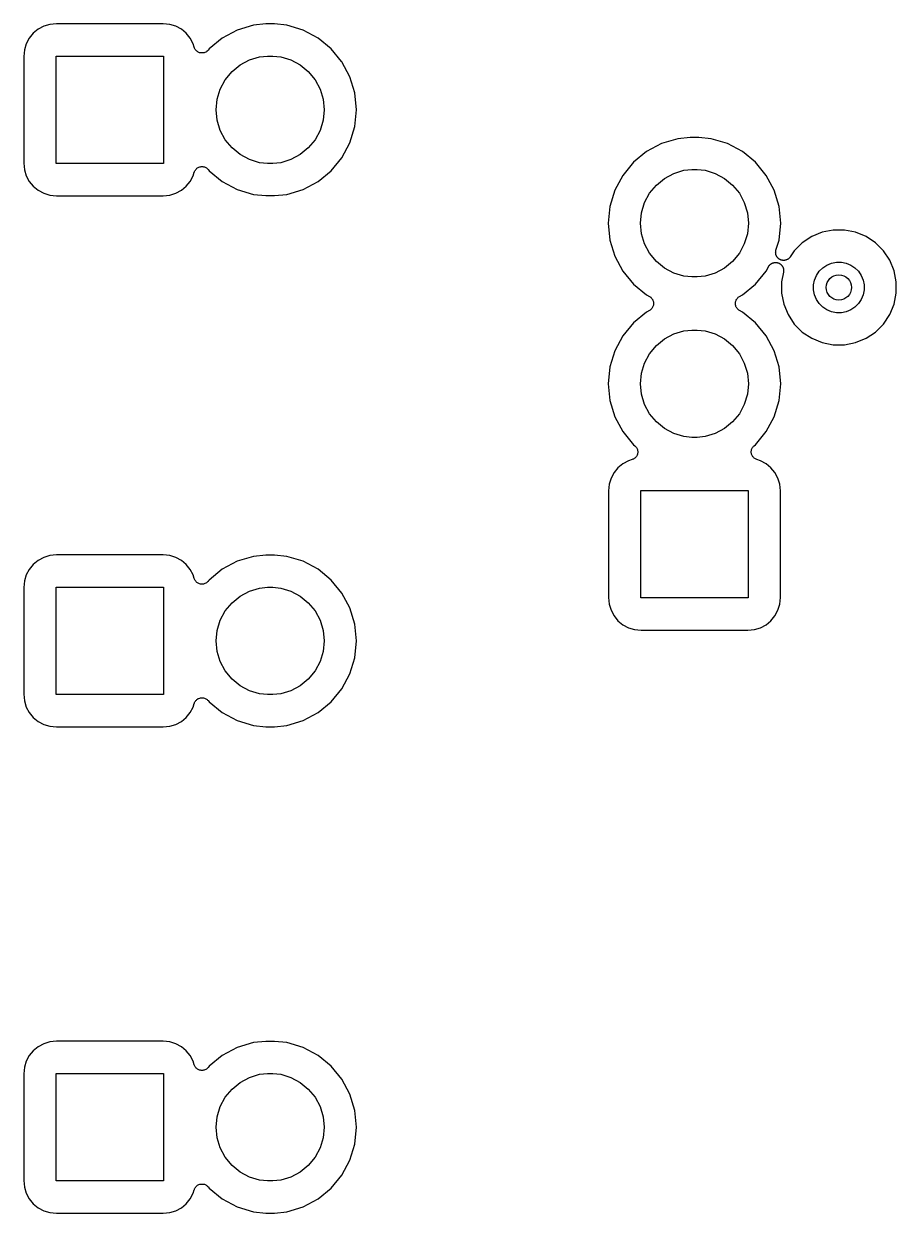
# Model space of a CAD drawing. Extents: x 1.72 to 9.76, y -6.3 to -1.2.
# Drawn here: x 6.912 to 7.456, y -5.457 to -4.716 of the extents above; entities that cross this region are included whole.
import ezdxf

# ---------------------------------------------------------------- set-up
doc = ezdxf.new("R2010")
doc.units = 0
doc.header["$MEASUREMENT"] = 0
doc.layers.add('BLACK', color=7, linetype='CONTINUOUS')

msp = doc.modelspace()

# ---------------------------------------------------------------- linework, layer by layer
at = {"layer": 'BLACK', "linetype": 'CONTINUOUS'}
for p, q in [((6.92087, -4.71913), (6.91782, -4.72162)), ((6.92434, -4.71727), (6.92087, -4.71913)), ((6.92811, -4.71612), (6.92434, -4.71727)), ((6.93228, -4.71571), (6.92811, -4.71612)), ((6.99872, -4.71571), (6.93228, -4.71571)), ((7.00289, -4.71612), (6.99872, -4.71571)), ((7.00666, -4.71727), (7.00289, -4.71612)), ((7.01013, -4.71913), (7.00666, -4.71727)), ((7.01318, -4.72162), (7.01013, -4.71913)), ((7.04494, -4.71967), (7.03565, -4.72463)), ((7.05502, -4.71661), (7.04494, -4.71967)), ((7.06287, -4.71584), (7.05502, -4.71661)), ((7.06813, -4.71584), (7.06287, -4.71584)), ((7.07598, -4.71661), (7.06813, -4.71584)), ((7.08606, -4.71967), (7.07598, -4.71661)), ((7.09535, -4.72463), (7.08606, -4.71967)), ((6.91347, -4.72814), (6.91232, -4.73191)), ((6.91533, -4.72467), (6.91347, -4.72814)), ((6.91782, -4.72162), (6.91533, -4.72467)), ((7.01567, -4.72467), (7.01318, -4.72162)), ((7.01753, -4.72814), (7.01567, -4.72467)), ((7.01821, -4.73038), (7.01753, -4.72814)), ((7.03565, -4.72463), (7.02751, -4.73131)), ((7.10349, -4.73131), (7.09535, -4.72463)), ((6.91232, -4.73191), (6.91191, -4.73608)), ((6.91191, -4.73608), (6.91191, -4.80252)), ((6.93204, -4.80276), (6.93204, -4.73584)), ((6.93204, -4.73584), (6.99896, -4.73584)), ((6.99896, -4.73584), (6.99896, -4.80276)), ((7.01839, -4.73082), (7.01821, -4.73038)), ((7.01857, -4.73127), (7.01839, -4.73082)), ((7.01858, -4.73128), (7.01857, -4.73127)), ((7.01858, -4.73129), (7.01858, -4.73128)), ((7.01884, -4.73168), (7.01858, -4.73129)), ((7.01911, -4.73208), (7.01884, -4.73168)), ((7.01912, -4.73209), (7.01911, -4.73208)), ((7.01913, -4.7321), (7.01912, -4.73209)), ((7.01946, -4.73243), (7.01913, -4.7321)), ((7.0198, -4.73278), (7.01946, -4.73243)), ((7.01981, -4.73278), (7.0198, -4.73278)), ((7.01981, -4.73279), (7.01981, -4.73278)), ((7.02021, -4.73306), (7.01981, -4.73279)), ((7.0206, -4.73332), (7.02021, -4.73306)), ((7.02061, -4.73333), (7.0206, -4.73332)), ((7.02062, -4.73333), (7.02061, -4.73333)), ((7.02107, -4.73352), (7.02062, -4.73333)), ((7.0215, -4.73371), (7.02107, -4.73352)), ((7.02151, -4.73371), (7.0215, -4.73371)), ((7.02152, -4.73371), (7.02151, -4.73371)), ((7.02199, -4.73381), (7.02152, -4.73371)), ((7.02246, -4.7339), (7.02199, -4.73381)), ((7.02247, -4.7339), (7.02246, -4.7339)), ((7.02248, -4.73391), (7.02247, -4.7339)), ((7.02295, -4.73391), (7.02248, -4.73391)), ((7.02343, -4.73391), (7.02295, -4.73391)), ((7.02344, -4.73391), (7.02343, -4.73391)), ((7.02346, -4.73391), (7.02344, -4.73391)), ((7.02393, -4.73382), (7.02346, -4.73391)), ((7.02439, -4.73373), (7.02393, -4.73382)), ((7.0244, -4.73373), (7.02439, -4.73373)), ((7.02441, -4.73373), (7.0244, -4.73373)), ((7.02486, -4.73355), (7.02441, -4.73373)), ((7.0253, -4.73337), (7.02486, -4.73355)), ((7.02531, -4.73337), (7.0253, -4.73337)), ((7.02532, -4.73336), (7.02531, -4.73337)), ((7.02571, -4.7331), (7.02532, -4.73336)), ((7.02612, -4.73284), (7.02571, -4.7331)), ((7.02613, -4.73283), (7.02612, -4.73283)), ((7.02612, -4.73283), (7.02612, -4.73284)), ((7.02647, -4.73249), (7.02613, -4.73283)), ((7.02682, -4.73216), (7.02647, -4.73249)), ((7.02683, -4.73214), (7.02682, -4.73216)), ((7.02686, -4.73211), (7.02683, -4.73214)), ((7.02683, -4.73214), (7.02683, -4.73214)), ((7.02683, -4.73214), (7.02683, -4.73214)), ((7.02751, -4.73131), (7.02686, -4.73211)), ((7.05894, -4.73632), (7.06386, -4.73584)), ((7.06386, -4.73584), (7.06714, -4.73584)), ((7.06714, -4.73584), (7.07206, -4.73632)), ((7.10993, -4.73916), (7.10349, -4.73131)), ((7.04172, -4.74552), (7.04682, -4.74134)), ((7.04682, -4.74134), (7.05263, -4.73823)), ((7.05263, -4.73823), (7.05894, -4.73632)), ((7.07206, -4.73632), (7.07837, -4.73823)), ((7.07837, -4.73823), (7.08418, -4.74134)), ((7.08418, -4.74134), (7.08928, -4.74552)), ((7.11017, -4.73945), (7.10993, -4.73916)), ((7.10993, -4.73916), (7.10993, -4.73916)), ((7.11513, -4.74874), (7.11017, -4.73945)), ((7.03443, -4.75643), (7.03754, -4.75062)), ((7.03754, -4.75062), (7.04172, -4.74552)), ((7.08928, -4.74552), (7.09346, -4.75062)), ((7.09346, -4.75062), (7.09657, -4.75643)), ((7.11819, -4.75882), (7.11513, -4.74874)), ((7.03252, -4.76274), (7.03443, -4.75643)), ((7.09657, -4.75643), (7.09848, -4.76274)), ((7.03187, -4.7693), (7.03252, -4.76274)), ((7.09848, -4.76274), (7.09913, -4.7693)), ((7.11922, -4.7693), (7.11819, -4.75882)), ((7.03252, -4.77586), (7.03187, -4.7693)), ((7.09913, -4.7693), (7.09848, -4.77586)), ((7.11819, -4.77978), (7.11922, -4.7693)), ((7.03443, -4.78217), (7.03252, -4.77586)), ((7.09848, -4.77586), (7.09657, -4.78217)), ((7.11513, -4.78986), (7.11819, -4.77978)), ((7.03754, -4.78798), (7.03443, -4.78217)), ((7.04172, -4.79308), (7.03754, -4.78798)), ((7.09346, -4.78798), (7.08928, -4.79308)), ((7.09657, -4.78217), (7.09346, -4.78798)), ((7.31952, -4.78731), (7.30944, -4.79037)), ((7.32737, -4.78654), (7.31952, -4.78731)), ((7.33263, -4.78654), (7.32737, -4.78654)), ((7.34048, -4.78731), (7.33263, -4.78654)), ((7.35056, -4.79037), (7.34048, -4.78731)), ((7.04682, -4.79726), (7.04172, -4.79308)), ((7.08928, -4.79308), (7.08418, -4.79726)), ((7.11017, -4.79915), (7.11513, -4.78986)), ((7.30015, -4.79533), (7.29201, -4.80201)), ((7.30944, -4.79037), (7.30015, -4.79533)), ((7.35985, -4.79533), (7.35056, -4.79037)), ((7.36799, -4.80201), (7.35985, -4.79533)), ((6.91191, -4.80252), (6.91232, -4.80669)), ((6.99896, -4.80276), (6.93204, -4.80276)), ((7.05263, -4.80037), (7.04682, -4.79726)), ((7.05894, -4.80228), (7.05263, -4.80037)), ((7.06386, -4.80276), (7.05894, -4.80228)), ((7.06714, -4.80276), (7.06386, -4.80276)), ((7.07206, -4.80228), (7.06714, -4.80276)), ((7.07837, -4.80037), (7.07206, -4.80228)), ((7.08418, -4.79726), (7.07837, -4.80037)), ((7.10349, -4.80729), (7.11017, -4.79915)), ((7.29201, -4.80201), (7.28533, -4.81015)), ((7.37467, -4.81015), (7.36799, -4.80201)), ((6.91232, -4.80669), (6.91347, -4.81046)), ((7.01753, -4.81046), (7.01821, -4.80822)), ((7.01821, -4.80822), (7.01823, -4.80817)), ((7.01823, -4.80815), (7.01842, -4.8077)), ((7.01823, -4.80817), (7.01823, -4.80815)), ((7.01823, -4.80817), (7.01823, -4.80817)), ((7.01823, -4.80817), (7.01823, -4.80817)), ((7.01842, -4.8077), (7.01861, -4.80727)), ((7.01861, -4.80726), (7.01862, -4.80725)), ((7.01861, -4.80727), (7.01861, -4.80726)), ((7.01862, -4.80725), (7.01889, -4.80685)), ((7.01889, -4.80685), (7.01916, -4.80646)), ((7.01916, -4.80646), (7.01917, -4.80645)), ((7.01916, -4.80646), (7.01916, -4.80646)), ((7.01917, -4.80645), (7.01952, -4.80611)), ((7.01952, -4.80611), (7.01985, -4.80578)), ((7.01985, -4.80578), (7.01986, -4.80577)), ((7.01986, -4.80577), (7.01987, -4.80577)), ((7.01987, -4.80577), (7.02027, -4.8055)), ((7.02027, -4.8055), (7.02067, -4.80524)), ((7.02067, -4.80524), (7.02068, -4.80524)), ((7.02068, -4.80524), (7.02069, -4.80523)), ((7.02069, -4.80523), (7.02113, -4.80505)), ((7.02113, -4.80505), (7.02157, -4.80487)), ((7.02157, -4.80487), (7.02158, -4.80487)), ((7.02158, -4.80487), (7.02159, -4.80487)), ((7.02159, -4.80487), (7.02206, -4.80478)), ((7.02206, -4.80478), (7.02253, -4.80469)), ((7.02253, -4.80469), (7.02254, -4.80469)), ((7.02254, -4.80469), (7.02255, -4.80469)), ((7.02255, -4.80469), (7.02302, -4.80469)), ((7.02302, -4.80469), (7.0235, -4.80469)), ((7.0235, -4.80469), (7.02351, -4.80469)), ((7.02351, -4.80469), (7.02352, -4.80469)), ((7.02352, -4.80469), (7.02399, -4.80479)), ((7.02399, -4.80479), (7.02446, -4.80489)), ((7.02446, -4.80489), (7.02447, -4.80489)), ((7.02447, -4.80489), (7.02448, -4.80489)), ((7.02448, -4.80489), (7.02492, -4.80508)), ((7.02492, -4.80508), (7.02536, -4.80526)), ((7.02536, -4.80526), (7.02537, -4.80527)), ((7.02537, -4.80527), (7.02538, -4.80527)), ((7.02538, -4.80527), (7.02578, -4.80554)), ((7.02578, -4.80554), (7.02617, -4.8058)), ((7.02617, -4.8058), (7.02618, -4.80581)), ((7.02618, -4.80581), (7.02619, -4.80582)), ((7.02619, -4.80582), (7.02653, -4.80616)), ((7.02653, -4.80616), (7.02686, -4.80649)), ((7.02686, -4.80649), (7.02751, -4.80729)), ((7.02751, -4.80729), (7.03565, -4.81397)), ((7.09535, -4.81397), (7.10349, -4.80729)), ((7.28533, -4.81015), (7.28037, -4.81944)), ((7.31132, -4.81204), (7.31713, -4.80893)), ((7.31713, -4.80893), (7.32344, -4.80702)), ((7.32344, -4.80702), (7.32836, -4.80654)), ((7.32836, -4.80654), (7.33164, -4.80654)), ((7.33164, -4.80654), (7.33656, -4.80702)), ((7.33656, -4.80702), (7.34287, -4.80893)), ((7.34287, -4.80893), (7.34868, -4.81204)), ((7.37963, -4.81944), (7.37467, -4.81015)), ((6.91347, -4.81046), (6.91533, -4.81393)), ((6.91533, -4.81393), (6.91782, -4.81698)), ((6.91782, -4.81698), (6.92087, -4.81947)), ((7.01013, -4.81947), (7.01318, -4.81698)), ((7.01318, -4.81698), (7.01567, -4.81393)), ((7.01567, -4.81393), (7.01753, -4.81046)), ((7.03565, -4.81397), (7.04494, -4.81893)), ((7.08606, -4.81893), (7.09535, -4.81397)), ((7.30204, -4.82132), (7.30622, -4.81622)), ((7.30622, -4.81622), (7.31132, -4.81204)), ((7.34868, -4.81204), (7.35378, -4.81622)), ((7.35378, -4.81622), (7.35796, -4.82132)), ((6.92087, -4.81947), (6.92434, -4.82133)), ((6.92434, -4.82133), (6.92811, -4.82248)), ((6.92811, -4.82248), (6.93228, -4.82289)), ((6.93228, -4.82289), (6.99872, -4.82289)), ((6.99872, -4.82289), (7.00289, -4.82248)), ((7.00289, -4.82248), (7.00666, -4.82133)), ((7.00666, -4.82133), (7.01013, -4.81947)), ((7.04494, -4.81893), (7.05502, -4.82199)), ((7.05502, -4.82199), (7.06287, -4.82276)), ((7.06287, -4.82276), (7.06813, -4.82276)), ((7.06813, -4.82276), (7.07598, -4.82199)), ((7.07598, -4.82199), (7.08606, -4.81893)), ((7.28037, -4.81944), (7.27731, -4.82952)), ((7.29893, -4.82713), (7.30204, -4.82132)), ((7.35796, -4.82132), (7.36107, -4.82713)), ((7.38269, -4.82952), (7.37963, -4.81944)), ((7.27731, -4.82952), (7.27628, -4.84)), ((7.29702, -4.83344), (7.29893, -4.82713)), ((7.36107, -4.82713), (7.36298, -4.83344)), ((7.38372, -4.84), (7.38269, -4.82952)), ((7.29637, -4.84), (7.29702, -4.83344)), ((7.36298, -4.83344), (7.36363, -4.84)), ((7.27628, -4.84), (7.27731, -4.85048)), ((7.29702, -4.84656), (7.29637, -4.84)), ((7.29893, -4.85287), (7.29702, -4.84656)), ((7.36298, -4.84656), (7.36107, -4.85287)), ((7.36363, -4.84), (7.36298, -4.84656)), ((7.38269, -4.85048), (7.38372, -4.84)), ((7.40957, -4.84563), (7.40307, -4.84832)), ((7.41648, -4.84425), (7.40957, -4.84563)), ((7.42352, -4.84425), (7.41648, -4.84425)), ((7.43043, -4.84563), (7.42352, -4.84425)), ((7.43693, -4.84832), (7.43043, -4.84563)), ((7.27731, -4.85048), (7.28037, -4.86056)), ((7.30204, -4.85868), (7.29893, -4.85287)), ((7.36107, -4.85287), (7.35796, -4.85868)), ((7.3808, -4.85671), (7.38269, -4.85048)), ((7.39721, -4.85223), (7.39223, -4.85721)), ((7.40307, -4.84832), (7.39721, -4.85223)), ((7.44279, -4.85223), (7.43693, -4.84832)), ((7.44777, -4.85721), (7.44279, -4.85223)), ((7.28037, -4.86056), (7.28533, -4.86985)), ((7.30622, -4.86378), (7.30204, -4.85868)), ((7.35796, -4.85868), (7.35378, -4.86378)), ((7.38059, -4.85814), (7.38061, -4.8579)), ((7.38061, -4.85839), (7.38059, -4.85814)), ((7.38061, -4.85766), (7.38066, -4.85742)), ((7.38061, -4.8579), (7.38061, -4.85766)), ((7.38061, -4.85864), (7.38061, -4.85839)), ((7.38066, -4.85888), (7.38061, -4.85864)), ((7.38066, -4.85742), (7.38068, -4.85717)), ((7.38068, -4.85912), (7.38066, -4.85888)), ((7.38068, -4.85717), (7.38076, -4.85694)), ((7.38075, -4.85935), (7.38068, -4.85912)), ((7.3808, -4.8596), (7.38075, -4.85935)), ((7.38076, -4.85694), (7.3808, -4.85671)), ((7.38089, -4.85982), (7.3808, -4.8596)), ((7.38096, -4.86005), (7.38089, -4.85982)), ((7.38108, -4.86027), (7.38096, -4.86005)), ((7.38117, -4.8605), (7.38108, -4.86027)), ((7.3813, -4.8607), (7.38117, -4.8605)), ((7.38142, -4.86091), (7.3813, -4.8607)), ((7.38157, -4.86111), (7.38142, -4.86091)), ((7.38171, -4.86131), (7.38157, -4.86111)), ((7.38188, -4.86148), (7.38171, -4.86131)), ((7.38203, -4.86167), (7.38188, -4.86148)), ((7.38222, -4.86183), (7.38203, -4.86167)), ((7.38239, -4.86201), (7.38222, -4.86183)), ((7.3826, -4.86214), (7.38239, -4.86201)), ((7.38278, -4.8623), (7.3826, -4.86214)), ((7.38872, -4.86206), (7.38851, -4.86219)), ((7.38889, -4.86189), (7.38872, -4.86206)), ((7.38908, -4.86174), (7.38889, -4.86189)), ((7.38924, -4.86155), (7.38908, -4.86174)), ((7.38941, -4.86138), (7.38924, -4.86155)), ((7.38955, -4.86118), (7.38941, -4.86138)), ((7.38971, -4.86099), (7.38955, -4.86118)), ((7.38974, -4.86094), (7.38971, -4.86099)), ((7.39223, -4.85721), (7.38974, -4.86094)), ((7.45168, -4.86307), (7.44777, -4.85721)), ((7.31132, -4.86796), (7.30622, -4.86378)), ((7.31713, -4.87107), (7.31132, -4.86796)), ((7.34868, -4.86796), (7.34287, -4.87107)), ((7.35378, -4.86378), (7.34868, -4.86796)), ((7.37467, -4.86985), (7.37614, -4.86709)), ((7.37614, -4.86709), (7.37618, -4.86703)), ((7.37618, -4.86703), (7.37631, -4.86683)), ((7.37631, -4.86683), (7.37643, -4.86662)), ((7.37643, -4.86662), (7.37659, -4.86643)), ((7.37659, -4.86643), (7.37673, -4.86622)), ((7.37673, -4.86622), (7.3769, -4.86606)), ((7.3769, -4.86606), (7.37706, -4.86587)), ((7.37706, -4.86587), (7.37725, -4.86572)), ((7.37725, -4.86572), (7.37743, -4.86554)), ((7.37743, -4.86554), (7.37763, -4.86541)), ((7.37763, -4.86541), (7.37782, -4.86526)), ((7.37782, -4.86526), (7.37804, -4.86515)), ((7.37804, -4.86515), (7.37825, -4.86501)), ((7.37825, -4.86501), (7.37847, -4.86492)), ((7.37847, -4.86492), (7.37868, -4.86481)), ((7.37868, -4.86481), (7.37892, -4.86474)), ((7.37892, -4.86474), (7.37915, -4.86465)), ((7.37915, -4.86465), (7.37939, -4.8646)), ((7.37939, -4.8646), (7.37962, -4.86453)), ((7.37962, -4.86453), (7.37987, -4.86451)), ((7.37987, -4.86451), (7.38011, -4.86447)), ((7.38011, -4.86447), (7.38035, -4.86447)), ((7.38035, -4.86447), (7.38059, -4.86445)), ((7.38059, -4.86445), (7.38084, -4.86447)), ((7.38084, -4.86447), (7.38109, -4.86447)), ((7.38109, -4.86447), (7.38132, -4.86452)), ((7.38132, -4.86452), (7.38156, -4.86455)), ((7.38156, -4.86455), (7.3818, -4.86462)), ((7.3818, -4.86462), (7.38204, -4.86467)), ((7.38204, -4.86467), (7.38226, -4.86477)), ((7.38226, -4.86477), (7.38249, -4.86484)), ((7.38249, -4.86484), (7.38271, -4.86496)), ((7.38271, -4.86496), (7.38294, -4.86505)), ((7.383, -4.86241), (7.38278, -4.8623)), ((7.38294, -4.86505), (7.38314, -4.86519)), ((7.3832, -4.86255), (7.383, -4.86241)), ((7.38314, -4.86519), (7.38335, -4.8653)), ((7.38343, -4.86265), (7.3832, -4.86255)), ((7.38335, -4.8653), (7.38354, -4.86546)), ((7.38364, -4.86276), (7.38343, -4.86265)), ((7.38354, -4.86546), (7.38375, -4.8656)), ((7.38387, -4.86284), (7.38364, -4.86276)), ((7.38375, -4.8656), (7.38392, -4.86577)), ((7.3841, -4.86293), (7.38387, -4.86284)), ((7.38392, -4.86577), (7.3841, -4.86593)), ((7.38434, -4.86298), (7.3841, -4.86293)), ((7.3841, -4.86593), (7.38426, -4.86612)), ((7.38426, -4.86612), (7.38443, -4.86629)), ((7.38457, -4.86305), (7.38434, -4.86298)), ((7.38443, -4.86629), (7.38457, -4.8665)), ((7.38482, -4.86308), (7.38457, -4.86305)), ((7.38457, -4.8665), (7.38472, -4.86668)), ((7.38472, -4.86668), (7.38484, -4.8669)), ((7.38506, -4.86313), (7.38482, -4.86308)), ((7.38484, -4.8669), (7.38497, -4.86711)), ((7.38497, -4.86711), (7.38506, -4.86733)), ((7.3853, -4.86313), (7.38506, -4.86313)), ((7.38506, -4.86733), (7.38518, -4.86754)), ((7.38518, -4.86754), (7.38525, -4.86778)), ((7.38525, -4.86778), (7.38534, -4.86801)), ((7.38554, -4.86316), (7.3853, -4.86313)), ((7.38534, -4.86801), (7.38539, -4.86825)), ((7.38539, -4.86825), (7.38546, -4.86848)), ((7.38546, -4.86848), (7.38548, -4.86873)), ((7.38548, -4.86873), (7.38553, -4.86897)), ((7.38553, -4.86897), (7.38553, -4.86921)), ((7.38553, -4.86921), (7.38555, -4.86945)), ((7.38555, -4.86945), (7.38553, -4.8697)), ((7.38579, -4.86314), (7.38554, -4.86316)), ((7.38603, -4.86314), (7.38579, -4.86314)), ((7.38627, -4.86309), (7.38603, -4.86314)), ((7.38651, -4.86307), (7.38627, -4.86309)), ((7.38675, -4.863), (7.38651, -4.86307)), ((7.38699, -4.86296), (7.38675, -4.863)), ((7.38722, -4.86287), (7.38699, -4.86296)), ((7.38745, -4.8628), (7.38722, -4.86287)), ((7.38767, -4.86268), (7.38745, -4.8628)), ((7.3879, -4.86259), (7.38767, -4.86268)), ((7.3881, -4.86246), (7.3879, -4.86259)), ((7.38831, -4.86235), (7.3881, -4.86246)), ((7.38851, -4.86219), (7.38831, -4.86235)), ((7.40777, -4.86996), (7.40996, -4.86777)), ((7.40996, -4.86777), (7.41254, -4.86604)), ((7.41254, -4.86604), (7.41541, -4.86486)), ((7.41541, -4.86486), (7.41845, -4.86425)), ((7.41845, -4.86425), (7.42155, -4.86425)), ((7.42155, -4.86425), (7.42459, -4.86486)), ((7.42459, -4.86486), (7.42746, -4.86604)), ((7.42746, -4.86604), (7.43004, -4.86777)), ((7.43004, -4.86777), (7.43223, -4.86996)), ((7.45437, -4.86957), (7.45168, -4.86307)), ((7.28533, -4.86985), (7.29201, -4.87799)), ((7.32344, -4.87298), (7.31713, -4.87107)), ((7.32836, -4.87346), (7.32344, -4.87298)), ((7.33164, -4.87346), (7.32836, -4.87346)), ((7.33656, -4.87298), (7.33164, -4.87346)), ((7.34287, -4.87107), (7.33656, -4.87298)), ((7.36799, -4.87799), (7.37467, -4.86985)), ((7.38546, -4.87042), (7.38425, -4.87648)), ((7.38425, -4.87648), (7.38425, -4.88352)), ((7.38548, -4.87018), (7.38546, -4.87042)), ((7.38553, -4.86994), (7.38548, -4.87018)), ((7.38553, -4.8697), (7.38553, -4.86994)), ((7.40425, -4.87845), (7.40486, -4.87541)), ((7.40486, -4.87541), (7.40604, -4.87254)), ((7.40604, -4.87254), (7.40777, -4.86996)), ((7.43223, -4.86996), (7.43396, -4.87254)), ((7.43396, -4.87254), (7.43514, -4.87541)), ((7.43514, -4.87541), (7.43575, -4.87845)), ((7.45575, -4.87648), (7.45437, -4.86957)), ((7.45575, -4.88352), (7.45575, -4.87648)), ((7.29201, -4.87799), (7.30015, -4.88467)), ((7.35985, -4.88467), (7.36799, -4.87799)), ((7.38425, -4.88352), (7.38563, -4.89043)), ((7.40425, -4.88155), (7.40425, -4.87845)), ((7.40486, -4.88459), (7.40425, -4.88155)), ((7.43575, -4.88155), (7.43514, -4.88459)), ((7.43575, -4.87845), (7.43575, -4.88155)), ((7.45437, -4.89043), (7.45575, -4.88352)), ((7.30015, -4.88467), (7.30188, -4.88559)), ((7.30188, -4.88559), (7.30192, -4.88561)), ((7.30192, -4.88561), (7.30192, -4.88561)), ((7.30192, -4.88561), (7.30192, -4.88561)), ((7.30192, -4.88561), (7.30194, -4.88562)), ((7.30194, -4.88562), (7.30233, -4.88589)), ((7.30233, -4.88589), (7.30272, -4.88616)), ((7.30272, -4.88616), (7.30273, -4.88617)), ((7.30273, -4.88617), (7.30274, -4.88618)), ((7.30274, -4.88618), (7.30308, -4.88652)), ((7.30308, -4.88652), (7.30341, -4.88686)), ((7.30341, -4.88686), (7.30342, -4.88687)), ((7.30342, -4.88687), (7.30342, -4.88688)), ((7.30342, -4.88688), (7.30368, -4.88727)), ((7.30368, -4.88727), (7.30395, -4.88767)), ((7.30395, -4.88767), (7.30395, -4.88768)), ((7.30395, -4.88768), (7.30396, -4.88769)), ((7.30396, -4.88769), (7.30413, -4.88813)), ((7.30429, -4.89149), (7.30411, -4.89193)), ((7.30413, -4.88813), (7.30431, -4.88858)), ((7.3043, -4.89147), (7.30429, -4.89148)), ((7.30429, -4.89148), (7.30429, -4.89149)), ((7.30439, -4.891), (7.3043, -4.89147)), ((7.30431, -4.88858), (7.30431, -4.88859)), ((7.30431, -4.88859), (7.30432, -4.8886)), ((7.30432, -4.8886), (7.30441, -4.88907)), ((7.30449, -4.89053), (7.30439, -4.891)), ((7.30441, -4.88907), (7.3045, -4.88954)), ((7.3045, -4.89003), (7.30449, -4.89051)), ((7.30449, -4.89051), (7.30449, -4.89052)), ((7.30449, -4.89052), (7.30449, -4.89053)), ((7.3045, -4.88954), (7.3045, -4.88955)), ((7.3045, -4.88955), (7.3045, -4.88956)), ((7.3045, -4.88956), (7.3045, -4.89003)), ((7.3555, -4.88997), (7.35551, -4.88949)), ((7.3555, -4.89044), (7.3555, -4.88997)), ((7.3555, -4.89045), (7.3555, -4.89044)), ((7.3555, -4.89046), (7.3555, -4.89045)), ((7.35559, -4.89093), (7.3555, -4.89046)), ((7.35551, -4.88947), (7.35561, -4.889)), ((7.35551, -4.88948), (7.35551, -4.88947)), ((7.35551, -4.88949), (7.35551, -4.88948)), ((7.35568, -4.8914), (7.35559, -4.89093)), ((7.35561, -4.889), (7.3557, -4.88853)), ((7.35569, -4.89141), (7.35568, -4.8914)), ((7.35569, -4.89142), (7.35569, -4.89141)), ((7.35587, -4.89186), (7.35569, -4.89142)), ((7.3557, -4.88853), (7.35571, -4.88852)), ((7.35571, -4.88851), (7.35589, -4.88807)), ((7.35571, -4.88852), (7.35571, -4.88851)), ((7.35589, -4.88807), (7.35608, -4.88763)), ((7.35608, -4.88762), (7.35609, -4.88761)), ((7.35608, -4.88763), (7.35608, -4.88762)), ((7.35609, -4.88761), (7.35635, -4.88722)), ((7.35635, -4.88722), (7.35662, -4.88682)), ((7.35662, -4.88682), (7.35663, -4.88681)), ((7.35663, -4.88681), (7.35664, -4.8868)), ((7.35664, -4.8868), (7.35698, -4.88647)), ((7.35698, -4.88647), (7.35731, -4.88613)), ((7.35731, -4.88613), (7.35732, -4.88613)), ((7.35732, -4.88613), (7.35733, -4.88612)), ((7.35733, -4.88612), (7.35773, -4.88585)), ((7.35773, -4.88585), (7.35812, -4.88559)), ((7.35812, -4.88559), (7.35985, -4.88467)), ((7.38563, -4.89043), (7.38832, -4.89693)), ((7.40604, -4.88746), (7.40486, -4.88459)), ((7.40777, -4.89004), (7.40604, -4.88746)), ((7.40996, -4.89223), (7.40777, -4.89004)), ((7.43223, -4.89004), (7.43004, -4.89223)), ((7.43396, -4.88746), (7.43223, -4.89004)), ((7.43514, -4.88459), (7.43396, -4.88746)), ((7.45168, -4.89693), (7.45437, -4.89043)), ((7.30015, -4.89533), (7.29201, -4.90201)), ((7.30188, -4.89441), (7.30015, -4.89533)), ((7.30227, -4.89415), (7.30188, -4.89441)), ((7.30267, -4.89388), (7.30227, -4.89415)), ((7.30268, -4.89387), (7.30267, -4.89388)), ((7.30269, -4.89387), (7.30268, -4.89387)), ((7.30303, -4.89353), (7.30269, -4.89387)), ((7.30336, -4.8932), (7.30303, -4.89353)), ((7.30337, -4.89319), (7.30336, -4.8932)), ((7.30338, -4.89318), (7.30337, -4.89319)), ((7.30365, -4.89278), (7.30338, -4.89318)), ((7.30391, -4.89239), (7.30365, -4.89278)), ((7.30392, -4.89238), (7.30391, -4.89239)), ((7.30411, -4.89193), (7.30392, -4.89237)), ((7.30392, -4.89237), (7.30392, -4.89238)), ((7.35604, -4.89231), (7.35587, -4.89186)), ((7.35605, -4.89232), (7.35604, -4.89231)), ((7.35605, -4.89233), (7.35605, -4.89232)), ((7.35631, -4.89272), (7.35605, -4.89233)), ((7.35658, -4.89312), (7.35631, -4.89272)), ((7.35658, -4.89313), (7.35658, -4.89312)), ((7.35659, -4.89314), (7.35658, -4.89313)), ((7.35692, -4.89348), (7.35659, -4.89314)), ((7.35726, -4.89382), (7.35692, -4.89348)), ((7.35727, -4.89383), (7.35726, -4.89382)), ((7.35728, -4.89384), (7.35727, -4.89383)), ((7.35766, -4.8941), (7.35728, -4.89384)), ((7.35806, -4.89438), (7.35766, -4.8941)), ((7.35808, -4.89439), (7.35806, -4.89438)), ((7.35812, -4.89441), (7.35808, -4.89439)), ((7.35808, -4.89439), (7.35808, -4.89439)), ((7.35808, -4.89439), (7.35808, -4.89439)), ((7.35985, -4.89533), (7.35812, -4.89441)), ((7.36799, -4.90201), (7.35985, -4.89533)), ((7.38832, -4.89693), (7.39223, -4.90279)), ((7.41254, -4.89396), (7.40996, -4.89223)), ((7.41541, -4.89514), (7.41254, -4.89396)), ((7.41845, -4.89575), (7.41541, -4.89514)), ((7.42155, -4.89575), (7.41845, -4.89575)), ((7.42459, -4.89514), (7.42155, -4.89575)), ((7.42746, -4.89396), (7.42459, -4.89514)), ((7.43004, -4.89223), (7.42746, -4.89396)), ((7.44777, -4.90279), (7.45168, -4.89693)), ((7.29201, -4.90201), (7.28533, -4.91015)), ((7.32344, -4.90702), (7.32836, -4.90654)), ((7.32836, -4.90654), (7.33164, -4.90654)), ((7.33164, -4.90654), (7.33656, -4.90702)), ((7.37467, -4.91015), (7.36799, -4.90201)), ((7.39223, -4.90279), (7.39721, -4.90777)), ((7.44279, -4.90777), (7.44777, -4.90279)), ((7.28533, -4.91015), (7.28037, -4.91944)), ((7.30622, -4.91622), (7.31132, -4.91204)), ((7.31132, -4.91204), (7.31713, -4.90893)), ((7.31713, -4.90893), (7.32344, -4.90702)), ((7.33656, -4.90702), (7.34287, -4.90893)), ((7.34287, -4.90893), (7.34868, -4.91204)), ((7.34868, -4.91204), (7.35378, -4.91622)), ((7.37963, -4.91944), (7.37467, -4.91015)), ((7.39721, -4.90777), (7.40307, -4.91168)), ((7.40307, -4.91168), (7.40957, -4.91437)), ((7.43043, -4.91437), (7.43693, -4.91168)), ((7.43693, -4.91168), (7.44279, -4.90777)), ((7.28037, -4.91944), (7.27731, -4.92952)), ((7.29893, -4.92713), (7.30204, -4.92132)), ((7.30204, -4.92132), (7.30622, -4.91622)), ((7.35378, -4.91622), (7.35796, -4.92132)), ((7.35796, -4.92132), (7.36107, -4.92713)), ((7.38269, -4.92952), (7.37963, -4.91944)), ((7.40957, -4.91437), (7.41648, -4.91575)), ((7.41648, -4.91575), (7.42352, -4.91575)), ((7.42352, -4.91575), (7.43043, -4.91437)), ((7.29702, -4.93344), (7.29893, -4.92713)), ((7.36107, -4.92713), (7.36298, -4.93344)), ((7.27731, -4.92952), (7.27628, -4.94)), ((7.29637, -4.94), (7.29702, -4.93344)), ((7.36298, -4.93344), (7.36363, -4.94)), ((7.38372, -4.94), (7.38269, -4.92952)), ((7.27628, -4.94), (7.27731, -4.95048)), ((7.29702, -4.94656), (7.29637, -4.94)), ((7.36363, -4.94), (7.36298, -4.94656)), ((7.38269, -4.95048), (7.38372, -4.94)), ((7.27731, -4.95048), (7.28037, -4.96056)), ((7.29893, -4.95287), (7.29702, -4.94656)), ((7.36298, -4.94656), (7.36107, -4.95287)), ((7.37963, -4.96056), (7.38269, -4.95048)), ((7.30204, -4.95868), (7.29893, -4.95287)), ((7.36107, -4.95287), (7.35796, -4.95868)), ((7.28037, -4.96056), (7.28533, -4.96985)), ((7.30622, -4.96378), (7.30204, -4.95868)), ((7.31132, -4.96796), (7.30622, -4.96378)), ((7.35378, -4.96378), (7.34868, -4.96796)), ((7.35796, -4.95868), (7.35378, -4.96378)), ((7.37467, -4.96985), (7.37963, -4.96056)), ((7.28533, -4.96985), (7.29201, -4.97799)), ((7.31713, -4.97107), (7.31132, -4.96796)), ((7.32344, -4.97298), (7.31713, -4.97107)), ((7.32836, -4.97346), (7.32344, -4.97298)), ((7.33656, -4.97298), (7.33164, -4.97346)), ((7.34287, -4.97107), (7.33656, -4.97298)), ((7.34868, -4.96796), (7.34287, -4.97107)), ((7.36799, -4.97799), (7.37467, -4.96985)), ((7.29201, -4.97799), (7.29281, -4.97864)), ((7.29281, -4.97864), (7.29284, -4.97867)), ((7.29284, -4.97867), (7.29284, -4.97867)), ((7.29284, -4.97867), (7.29284, -4.97867)), ((7.29284, -4.97867), (7.29286, -4.97868)), ((7.29286, -4.97868), (7.29319, -4.97903)), ((7.29319, -4.97903), (7.29353, -4.97937)), ((7.29353, -4.97937), (7.29353, -4.97938)), ((7.29353, -4.97938), (7.29354, -4.97938)), ((7.29354, -4.97938), (7.2938, -4.97979)), ((7.2938, -4.97979), (7.29406, -4.98018)), ((7.29406, -4.98018), (7.29407, -4.98019)), ((7.29407, -4.98019), (7.29407, -4.9802)), ((7.29407, -4.9802), (7.29425, -4.98064)), ((7.29425, -4.98064), (7.29443, -4.98109)), ((7.33164, -4.97346), (7.32836, -4.97346)), ((7.36559, -4.98102), (7.36578, -4.98058)), ((7.36578, -4.98058), (7.36596, -4.98014)), ((7.36596, -4.98014), (7.36597, -4.98013)), ((7.36597, -4.98012), (7.36624, -4.97972)), ((7.36597, -4.98013), (7.36597, -4.98012)), ((7.36624, -4.97972), (7.3665, -4.97933)), ((7.3665, -4.97933), (7.36651, -4.97932)), ((7.36651, -4.97932), (7.36652, -4.97931)), ((7.36652, -4.97931), (7.36686, -4.97897)), ((7.36686, -4.97897), (7.36719, -4.97864)), ((7.36719, -4.97864), (7.36799, -4.97799)), ((7.28884, -4.98797), (7.28537, -4.98983)), ((7.29108, -4.98729), (7.28884, -4.98797)), ((7.29153, -4.98711), (7.29108, -4.98729)), ((7.29197, -4.98693), (7.29153, -4.98711)), ((7.29198, -4.98692), (7.29197, -4.98693)), ((7.29199, -4.98692), (7.29198, -4.98692)), ((7.29238, -4.98665), (7.29199, -4.98692)), ((7.29278, -4.98639), (7.29238, -4.98665)), ((7.29279, -4.98638), (7.29278, -4.98639)), ((7.2928, -4.98637), (7.29279, -4.98638)), ((7.29314, -4.98604), (7.2928, -4.98637)), ((7.29348, -4.9857), (7.29314, -4.98604)), ((7.29349, -4.98569), (7.29348, -4.98569)), ((7.29348, -4.98569), (7.29348, -4.9857)), ((7.29376, -4.98529), (7.29349, -4.98569)), ((7.29402, -4.9849), (7.29376, -4.98529)), ((7.29403, -4.98489), (7.29402, -4.9849)), ((7.29422, -4.98443), (7.29403, -4.98488)), ((7.29403, -4.98488), (7.29403, -4.98489)), ((7.29441, -4.984), (7.29422, -4.98443)), ((7.29451, -4.9835), (7.29441, -4.98398)), ((7.29441, -4.98398), (7.29441, -4.98399)), ((7.29441, -4.98399), (7.29441, -4.984)), ((7.29443, -4.98109), (7.29443, -4.9811)), ((7.29443, -4.9811), (7.29443, -4.98111)), ((7.29443, -4.98111), (7.29452, -4.98157)), ((7.2946, -4.98304), (7.29451, -4.9835)), ((7.29452, -4.98157), (7.29461, -4.98204)), ((7.29461, -4.98302), (7.2946, -4.98303)), ((7.2946, -4.98303), (7.2946, -4.98304)), ((7.29461, -4.98204), (7.29461, -4.98206)), ((7.29461, -4.98206), (7.29461, -4.98207)), ((7.29461, -4.98207), (7.29461, -4.98254)), ((7.29461, -4.98254), (7.29461, -4.98302)), ((7.36539, -4.98198), (7.36549, -4.98151)), ((7.36539, -4.98199), (7.36539, -4.98198)), ((7.36539, -4.982), (7.36539, -4.98199)), ((7.36539, -4.98248), (7.36539, -4.982)), ((7.36539, -4.98295), (7.36539, -4.98248)), ((7.36539, -4.98296), (7.36539, -4.98295)), ((7.36539, -4.98297), (7.36539, -4.98296)), ((7.36548, -4.98344), (7.36539, -4.98297)), ((7.36557, -4.98391), (7.36548, -4.98344)), ((7.36549, -4.98151), (7.36559, -4.98104)), ((7.36557, -4.98392), (7.36557, -4.98391)), ((7.36557, -4.98393), (7.36557, -4.98392)), ((7.36575, -4.98437), (7.36557, -4.98393)), ((7.36559, -4.98103), (7.36559, -4.98102)), ((7.36559, -4.98104), (7.36559, -4.98103)), ((7.36593, -4.98481), (7.36575, -4.98437)), ((7.36594, -4.98482), (7.36593, -4.98481)), ((7.36594, -4.98483), (7.36594, -4.98482)), ((7.3662, -4.98523), (7.36594, -4.98483)), ((7.36647, -4.98563), (7.3662, -4.98523)), ((7.36647, -4.98564), (7.36647, -4.98563)), ((7.36648, -4.98565), (7.36647, -4.98564)), ((7.36681, -4.98598), (7.36648, -4.98565)), ((7.36715, -4.98633), (7.36681, -4.98598)), ((7.36716, -4.98634), (7.36715, -4.98633)), ((7.36755, -4.98661), (7.36716, -4.98634)), ((7.36716, -4.98634), (7.36716, -4.98634)), ((7.36795, -4.98688), (7.36755, -4.98661)), ((7.36796, -4.98689), (7.36795, -4.98688)), ((7.36797, -4.98689), (7.36796, -4.98689)), ((7.3684, -4.98708), (7.36797, -4.98689)), ((7.36885, -4.98727), (7.3684, -4.98708)), ((7.36887, -4.98727), (7.36885, -4.98727)), ((7.36892, -4.98729), (7.36887, -4.98727)), ((7.36887, -4.98727), (7.36887, -4.98727)), ((7.36887, -4.98727), (7.36887, -4.98727)), ((7.37116, -4.98797), (7.36892, -4.98729)), ((7.37463, -4.98983), (7.37116, -4.98797)), ((7.27983, -4.99537), (7.27797, -4.99884)), ((7.28232, -4.99232), (7.27983, -4.99537)), ((7.28537, -4.98983), (7.28232, -4.99232)), ((7.37768, -4.99232), (7.37463, -4.98983)), ((7.38017, -4.99537), (7.37768, -4.99232)), ((7.38203, -4.99884), (7.38017, -4.99537)), ((7.27682, -5.00261), (7.27641, -5.00678)), ((7.27797, -4.99884), (7.27682, -5.00261)), ((7.38318, -5.00261), (7.38203, -4.99884)), ((7.38359, -5.00678), (7.38318, -5.00261)), ((7.27641, -5.00678), (7.27641, -5.07322)), ((7.29654, -5.07346), (7.29654, -5.00654)), ((7.29654, -5.00654), (7.36346, -5.00654)), ((7.36346, -5.00654), (7.36346, -5.07346)), ((7.38359, -5.07322), (7.38359, -5.00678)), ((6.92811, -5.04712), (6.92434, -5.04827)), ((6.93228, -5.04671), (6.92811, -5.04712)), ((6.99872, -5.04671), (6.93228, -5.04671)), ((7.00289, -5.04712), (6.99872, -5.04671)), ((7.00666, -5.04827), (7.00289, -5.04712)), ((7.06287, -5.04684), (7.05502, -5.04761)), ((7.06813, -5.04684), (7.06287, -5.04684)), ((7.07598, -5.04761), (7.06813, -5.04684)), ((6.91782, -5.05262), (6.91533, -5.05567)), ((6.92087, -5.05013), (6.91782, -5.05262)), ((6.92434, -5.04827), (6.92087, -5.05013)), ((7.01013, -5.05013), (7.00666, -5.04827)), ((7.01318, -5.05262), (7.01013, -5.05013)), ((7.01567, -5.05567), (7.01318, -5.05262)), ((7.04494, -5.05067), (7.03565, -5.05563)), ((7.05502, -5.04761), (7.04494, -5.05067)), ((7.08606, -5.05067), (7.07598, -5.04761)), ((7.09535, -5.05563), (7.08606, -5.05067)), ((6.91347, -5.05914), (6.91232, -5.06291)), ((6.91533, -5.05567), (6.91347, -5.05914)), ((7.01753, -5.05914), (7.01567, -5.05567)), ((7.01821, -5.06138), (7.01753, -5.05914)), ((7.01839, -5.06182), (7.01821, -5.06138)), ((7.01857, -5.06227), (7.01839, -5.06182)), ((7.03565, -5.05563), (7.02751, -5.06231)), ((7.10349, -5.06231), (7.09535, -5.05563)), ((6.91232, -5.06291), (6.91191, -5.06708)), ((6.91191, -5.06708), (6.91191, -5.13352)), ((6.93204, -5.13376), (6.93204, -5.06684)), ((6.93204, -5.06684), (6.99896, -5.06684)), ((6.99896, -5.06684), (6.99896, -5.13376)), ((7.01858, -5.06228), (7.01857, -5.06227)), ((7.01858, -5.06229), (7.01858, -5.06228)), ((7.01884, -5.06267), (7.01858, -5.06229)), ((7.01911, -5.06308), (7.01884, -5.06267)), ((7.01912, -5.06309), (7.01911, -5.06308)), ((7.01913, -5.0631), (7.01912, -5.06309)), ((7.01946, -5.06343), (7.01913, -5.0631)), ((7.0198, -5.06378), (7.01946, -5.06343)), ((7.01981, -5.06378), (7.0198, -5.06378)), ((7.01981, -5.06379), (7.01981, -5.06378)), ((7.02021, -5.06406), (7.01981, -5.06379)), ((7.0206, -5.06432), (7.02021, -5.06406)), ((7.02061, -5.06433), (7.0206, -5.06432)), ((7.02062, -5.06433), (7.02061, -5.06433)), ((7.02107, -5.06452), (7.02062, -5.06433)), ((7.0215, -5.06471), (7.02107, -5.06452)), ((7.02151, -5.06471), (7.0215, -5.06471)), ((7.02152, -5.06471), (7.02151, -5.06471)), ((7.02199, -5.06481), (7.02152, -5.06471)), ((7.02246, -5.0649), (7.02199, -5.06481)), ((7.02247, -5.0649), (7.02246, -5.0649)), ((7.02248, -5.06491), (7.02247, -5.0649)), ((7.02295, -5.06491), (7.02248, -5.06491)), ((7.02343, -5.06491), (7.02295, -5.06491)), ((7.02344, -5.06491), (7.02343, -5.06491)), ((7.02346, -5.06491), (7.02344, -5.06491)), ((7.02393, -5.06482), (7.02346, -5.06491)), ((7.02439, -5.06473), (7.02393, -5.06482)), ((7.0244, -5.06473), (7.02439, -5.06473)), ((7.02441, -5.06473), (7.0244, -5.06473)), ((7.02486, -5.06455), (7.02441, -5.06473)), ((7.0253, -5.06437), (7.02486, -5.06455)), ((7.02531, -5.06437), (7.0253, -5.06437)), ((7.02532, -5.06436), (7.02531, -5.06437)), ((7.02571, -5.0641), (7.02532, -5.06436)), ((7.02612, -5.06384), (7.02571, -5.0641)), ((7.02613, -5.06383), (7.02612, -5.06383)), ((7.02612, -5.06383), (7.02612, -5.06384)), ((7.02647, -5.06349), (7.02613, -5.06383)), ((7.02682, -5.06316), (7.02647, -5.06349)), ((7.02683, -5.06314), (7.02682, -5.06316)), ((7.02686, -5.06311), (7.02683, -5.06314)), ((7.02683, -5.06314), (7.02683, -5.06314)), ((7.02683, -5.06314), (7.02683, -5.06314)), ((7.02751, -5.06231), (7.02686, -5.06311)), ((7.04682, -5.07234), (7.05263, -5.06923)), ((7.05263, -5.06923), (7.05894, -5.06732)), ((7.05894, -5.06732), (7.06386, -5.06684)), ((7.06386, -5.06684), (7.06714, -5.06684)), ((7.06714, -5.06684), (7.07206, -5.06732)), ((7.07206, -5.06732), (7.07837, -5.06923)), ((7.07837, -5.06923), (7.08418, -5.07234)), ((7.11017, -5.07045), (7.10349, -5.06231)), ((7.03754, -5.08162), (7.04172, -5.07652)), ((7.04172, -5.07652), (7.04682, -5.07234)), ((7.08418, -5.07234), (7.08928, -5.07652)), ((7.08928, -5.07652), (7.09346, -5.08162)), ((7.11513, -5.07974), (7.11017, -5.07045)), ((7.27641, -5.07322), (7.27682, -5.07739)), ((7.36346, -5.07346), (7.29654, -5.07346)), ((7.38318, -5.07739), (7.38359, -5.07322)), ((7.03443, -5.08743), (7.03754, -5.08162)), ((7.09346, -5.08162), (7.09657, -5.08743)), ((7.11819, -5.08982), (7.11513, -5.07974)), ((7.27682, -5.07739), (7.27797, -5.08116)), ((7.27797, -5.08116), (7.27983, -5.08463)), ((7.38017, -5.08463), (7.38203, -5.08116)), ((7.38203, -5.08116), (7.38318, -5.07739)), ((7.03252, -5.09374), (7.03443, -5.08743)), ((7.09657, -5.08743), (7.09848, -5.09374)), ((7.11922, -5.1003), (7.11819, -5.08982)), ((7.27983, -5.08463), (7.28232, -5.08768)), ((7.28232, -5.08768), (7.28537, -5.09017)), ((7.28537, -5.09017), (7.28884, -5.09203)), ((7.37116, -5.09203), (7.37463, -5.09017)), ((7.37463, -5.09017), (7.37768, -5.08768)), ((7.37768, -5.08768), (7.38017, -5.08463)), ((7.03187, -5.1003), (7.03252, -5.09374)), ((7.09848, -5.09374), (7.09913, -5.1003)), ((7.28884, -5.09203), (7.29261, -5.09318)), ((7.29261, -5.09318), (7.29678, -5.09359)), ((7.29678, -5.09359), (7.36322, -5.09359)), ((7.36322, -5.09359), (7.36739, -5.09318)), ((7.36739, -5.09318), (7.37116, -5.09203)), ((7.03252, -5.10686), (7.03187, -5.1003)), ((7.09913, -5.1003), (7.09848, -5.10686)), ((7.11819, -5.11078), (7.11922, -5.1003)), ((7.03443, -5.11317), (7.03252, -5.10686)), ((7.03754, -5.11898), (7.03443, -5.11317)), ((7.09657, -5.11317), (7.09346, -5.11898)), ((7.09848, -5.10686), (7.09657, -5.11317)), ((7.11513, -5.12086), (7.11819, -5.11078)), ((7.04172, -5.12408), (7.03754, -5.11898)), ((7.09346, -5.11898), (7.08928, -5.12408)), ((7.11017, -5.13015), (7.11513, -5.12086)), ((7.04682, -5.12826), (7.04172, -5.12408)), ((7.05263, -5.13137), (7.04682, -5.12826)), ((7.08418, -5.12826), (7.07837, -5.13137)), ((7.08928, -5.12408), (7.08418, -5.12826)), ((6.91191, -5.13352), (6.91232, -5.13769)), ((6.99896, -5.13376), (6.93204, -5.13376)), ((7.02027, -5.1365), (7.02067, -5.13624)), ((7.02067, -5.13624), (7.02068, -5.13624)), ((7.02068, -5.13624), (7.02069, -5.13623)), ((7.02069, -5.13623), (7.02113, -5.13605)), ((7.02113, -5.13605), (7.02157, -5.13587)), ((7.02157, -5.13587), (7.02158, -5.13587)), ((7.02158, -5.13587), (7.02159, -5.13587)), ((7.02159, -5.13587), (7.02206, -5.13578)), ((7.02206, -5.13578), (7.02253, -5.13569)), ((7.02253, -5.13569), (7.02254, -5.13569)), ((7.02254, -5.13569), (7.02255, -5.13569)), ((7.02255, -5.13569), (7.02302, -5.13569)), ((7.02302, -5.13569), (7.0235, -5.13569)), ((7.0235, -5.13569), (7.02351, -5.13569)), ((7.02351, -5.13569), (7.02352, -5.13569)), ((7.02352, -5.13569), (7.02399, -5.13579)), ((7.02399, -5.13579), (7.02446, -5.13589)), ((7.02446, -5.13589), (7.02447, -5.13589)), ((7.02447, -5.13589), (7.02448, -5.13589)), ((7.02448, -5.13589), (7.02492, -5.13608)), ((7.02492, -5.13608), (7.02536, -5.13626)), ((7.02536, -5.13626), (7.02537, -5.13627)), ((7.02537, -5.13627), (7.02538, -5.13627)), ((7.02538, -5.13627), (7.02578, -5.13654)), ((7.05894, -5.13328), (7.05263, -5.13137)), ((7.06386, -5.13376), (7.05894, -5.13328)), ((7.06714, -5.13376), (7.06386, -5.13376)), ((7.07206, -5.13328), (7.06714, -5.13376)), ((7.07837, -5.13137), (7.07206, -5.13328)), ((7.10349, -5.13829), (7.11017, -5.13015)), ((6.91232, -5.13769), (6.91347, -5.14146)), ((6.91347, -5.14146), (6.91533, -5.14493)), ((7.01567, -5.14493), (7.01753, -5.14146)), ((7.01753, -5.14146), (7.01821, -5.13922)), ((7.01821, -5.13922), (7.01823, -5.13917)), ((7.01823, -5.13915), (7.01842, -5.1387)), ((7.01823, -5.13917), (7.01823, -5.13915)), ((7.01823, -5.13917), (7.01823, -5.13917)), ((7.01823, -5.13917), (7.01823, -5.13917)), ((7.01842, -5.1387), (7.01861, -5.13827)), ((7.01861, -5.13826), (7.01862, -5.13825)), ((7.01861, -5.13827), (7.01861, -5.13826)), ((7.01862, -5.13825), (7.01889, -5.13785)), ((7.01889, -5.13785), (7.01916, -5.13746)), ((7.01916, -5.13746), (7.01917, -5.13745)), ((7.01916, -5.13746), (7.01916, -5.13746)), ((7.01917, -5.13745), (7.01952, -5.13711)), ((7.01952, -5.13711), (7.01985, -5.13678)), ((7.01985, -5.13678), (7.01986, -5.13677)), ((7.01986, -5.13677), (7.01987, -5.13677)), ((7.01987, -5.13677), (7.02027, -5.1365)), ((7.02578, -5.13654), (7.02617, -5.1368)), ((7.02617, -5.1368), (7.02618, -5.13681)), ((7.02618, -5.13681), (7.02619, -5.13682)), ((7.02619, -5.13682), (7.02653, -5.13716)), ((7.02653, -5.13716), (7.02686, -5.13749)), ((7.02686, -5.13749), (7.02751, -5.13829)), ((7.02751, -5.13829), (7.03565, -5.14497)), ((7.09535, -5.14497), (7.10349, -5.13829)), ((6.91533, -5.14493), (6.91782, -5.14798)), ((6.91782, -5.14798), (6.92087, -5.15047)), ((6.92087, -5.15047), (6.92434, -5.15233)), ((7.00666, -5.15233), (7.01013, -5.15047)), ((7.01013, -5.15047), (7.01318, -5.14798)), ((7.01318, -5.14798), (7.01567, -5.14493)), ((7.03565, -5.14497), (7.04494, -5.14993)), ((7.04494, -5.14993), (7.05502, -5.15299)), ((7.07598, -5.15299), (7.08606, -5.14993)), ((7.08606, -5.14993), (7.09535, -5.14497)), ((6.92434, -5.15233), (6.92811, -5.15348)), ((6.92811, -5.15348), (6.93228, -5.15389)), ((6.93228, -5.15389), (6.99872, -5.15389)), ((6.99872, -5.15389), (7.00289, -5.15348)), ((7.00289, -5.15348), (7.00666, -5.15233)), ((7.05502, -5.15299), (7.06287, -5.15376)), ((7.06287, -5.15376), (7.06813, -5.15376)), ((7.06813, -5.15376), (7.07598, -5.15299)), ((6.92434, -5.35127), (6.92087, -5.35313)), ((6.92811, -5.35012), (6.92434, -5.35127)), ((6.93228, -5.34971), (6.92811, -5.35012)), ((6.99872, -5.34971), (6.93228, -5.34971)), ((7.00289, -5.35012), (6.99872, -5.34971)), ((7.00666, -5.35127), (7.00289, -5.35012)), ((7.01013, -5.35313), (7.00666, -5.35127)), ((7.05502, -5.35061), (7.04494, -5.35367)), ((7.06287, -5.34984), (7.05502, -5.35061)), ((7.06813, -5.34984), (7.06287, -5.34984)), ((7.07598, -5.35061), (7.06813, -5.34984)), ((7.08606, -5.35367), (7.07598, -5.35061)), ((6.91533, -5.35867), (6.91347, -5.36214)), ((6.91782, -5.35562), (6.91533, -5.35867)), ((6.92087, -5.35313), (6.91782, -5.35562)), ((7.01318, -5.35562), (7.01013, -5.35313)), ((7.01567, -5.35867), (7.01318, -5.35562)), ((7.01753, -5.36214), (7.01567, -5.35867)), ((7.03565, -5.35863), (7.02751, -5.36531)), ((7.04494, -5.35367), (7.03565, -5.35863)), ((7.09535, -5.35863), (7.08606, -5.35367)), ((7.10349, -5.36531), (7.09535, -5.35863)), ((6.91232, -5.36591), (6.91191, -5.37008)), ((6.91347, -5.36214), (6.91232, -5.36591)), ((7.01821, -5.36438), (7.01753, -5.36214)), ((7.01839, -5.36482), (7.01821, -5.36438)), ((7.01857, -5.36527), (7.01839, -5.36482)), ((7.01858, -5.36528), (7.01857, -5.36527)), ((7.01858, -5.36529), (7.01858, -5.36528)), ((7.01884, -5.36568), (7.01858, -5.36529)), ((7.01911, -5.36608), (7.01884, -5.36568)), ((7.01912, -5.36609), (7.01911, -5.36608)), ((7.01913, -5.3661), (7.01912, -5.36609)), ((7.01946, -5.36643), (7.01913, -5.3661)), ((7.02683, -5.36614), (7.02682, -5.36616)), ((7.02686, -5.36611), (7.02683, -5.36614)), ((7.02683, -5.36614), (7.02683, -5.36614)), ((7.02683, -5.36614), (7.02683, -5.36614)), ((7.02751, -5.36531), (7.02686, -5.36611)), ((7.11017, -5.37345), (7.10349, -5.36531)), ((6.91191, -5.37008), (6.91191, -5.43652)), ((6.93204, -5.43676), (6.93204, -5.36984)), ((6.93204, -5.36984), (6.99896, -5.36984)), ((6.99896, -5.36984), (6.99896, -5.43676)), ((7.0198, -5.36678), (7.01946, -5.36643)), ((7.01981, -5.36678), (7.0198, -5.36678)), ((7.01981, -5.36679), (7.01981, -5.36678)), ((7.02021, -5.36706), (7.01981, -5.36679)), ((7.0206, -5.36732), (7.02021, -5.36706)), ((7.02061, -5.36733), (7.0206, -5.36732)), ((7.02062, -5.36733), (7.02061, -5.36733)), ((7.02107, -5.36752), (7.02062, -5.36733)), ((7.0215, -5.36771), (7.02107, -5.36752)), ((7.02151, -5.36771), (7.0215, -5.36771)), ((7.02152, -5.36771), (7.02151, -5.36771)), ((7.02199, -5.36781), (7.02152, -5.36771)), ((7.02246, -5.3679), (7.02199, -5.36781)), ((7.02247, -5.3679), (7.02246, -5.3679)), ((7.02248, -5.36791), (7.02247, -5.3679)), ((7.02295, -5.36791), (7.02248, -5.36791)), ((7.02343, -5.36791), (7.02295, -5.36791)), ((7.02344, -5.36791), (7.02343, -5.36791)), ((7.02346, -5.36791), (7.02344, -5.36791)), ((7.02393, -5.36782), (7.02346, -5.36791)), ((7.02439, -5.36773), (7.02393, -5.36782)), ((7.0244, -5.36773), (7.02439, -5.36773)), ((7.02441, -5.36773), (7.0244, -5.36773)), ((7.02486, -5.36755), (7.02441, -5.36773)), ((7.0253, -5.36737), (7.02486, -5.36755)), ((7.02531, -5.36737), (7.0253, -5.36737)), ((7.02532, -5.36736), (7.02531, -5.36737)), ((7.02571, -5.3671), (7.02532, -5.36736)), ((7.02612, -5.36684), (7.02571, -5.3671)), ((7.02613, -5.36683), (7.02612, -5.36683)), ((7.02612, -5.36683), (7.02612, -5.36684)), ((7.02647, -5.36649), (7.02613, -5.36683)), ((7.02682, -5.36616), (7.02647, -5.36649)), ((7.04682, -5.37534), (7.05263, -5.37223)), ((7.05263, -5.37223), (7.05894, -5.37032)), ((7.05894, -5.37032), (7.06386, -5.36984)), ((7.06386, -5.36984), (7.06714, -5.36984)), ((7.06714, -5.36984), (7.07206, -5.37032)), ((7.07206, -5.37032), (7.07837, -5.37223)), ((7.07837, -5.37223), (7.08418, -5.37534)), ((7.11513, -5.38274), (7.11017, -5.37345)), ((7.03754, -5.38462), (7.04172, -5.37952)), ((7.04172, -5.37952), (7.04682, -5.37534)), ((7.08418, -5.37534), (7.08928, -5.37952)), ((7.08928, -5.37952), (7.09346, -5.38462)), ((7.03443, -5.39043), (7.03754, -5.38462)), ((7.09346, -5.38462), (7.09657, -5.39043)), ((7.11819, -5.39282), (7.11513, -5.38274)), ((7.03252, -5.39674), (7.03443, -5.39043)), ((7.09657, -5.39043), (7.09848, -5.39674)), ((7.11922, -5.4033), (7.11819, -5.39282)), ((7.03187, -5.4033), (7.03252, -5.39674)), ((7.09848, -5.39674), (7.09913, -5.4033)), ((7.03252, -5.40986), (7.03187, -5.4033)), ((7.03443, -5.41617), (7.03252, -5.40986)), ((7.09848, -5.40986), (7.09657, -5.41617)), ((7.09913, -5.4033), (7.09848, -5.40986)), ((7.11819, -5.41378), (7.11922, -5.4033)), ((7.03754, -5.42198), (7.03443, -5.41617)), ((7.09657, -5.41617), (7.09346, -5.42198)), ((7.11513, -5.42386), (7.11819, -5.41378)), ((7.04172, -5.42708), (7.03754, -5.42198)), ((7.09346, -5.42198), (7.08928, -5.42708)), ((7.11017, -5.43315), (7.11513, -5.42386)), ((7.04682, -5.43126), (7.04172, -5.42708)), ((7.05263, -5.43437), (7.04682, -5.43126)), ((7.08418, -5.43126), (7.07837, -5.43437)), ((7.08928, -5.42708), (7.08418, -5.43126)), ((6.91191, -5.43652), (6.91232, -5.44069)), ((6.99896, -5.43676), (6.93204, -5.43676)), ((7.01917, -5.44045), (7.01952, -5.44011)), ((7.01952, -5.44011), (7.01985, -5.43978)), ((7.01985, -5.43978), (7.01986, -5.43977)), ((7.01986, -5.43977), (7.01987, -5.43977)), ((7.01987, -5.43977), (7.02027, -5.4395)), ((7.02027, -5.4395), (7.02067, -5.43924)), ((7.02067, -5.43924), (7.02068, -5.43924)), ((7.02068, -5.43924), (7.02069, -5.43923)), ((7.02069, -5.43923), (7.02113, -5.43905)), ((7.02113, -5.43905), (7.02157, -5.43887)), ((7.02157, -5.43887), (7.02158, -5.43887)), ((7.02158, -5.43887), (7.02159, -5.43887)), ((7.02159, -5.43887), (7.02206, -5.43878)), ((7.02206, -5.43878), (7.02253, -5.43869)), ((7.02253, -5.43869), (7.02254, -5.43869)), ((7.02254, -5.43869), (7.02255, -5.43869)), ((7.02255, -5.43869), (7.02302, -5.43869)), ((7.02302, -5.43869), (7.0235, -5.43869)), ((7.0235, -5.43869), (7.02351, -5.43869)), ((7.02351, -5.43869), (7.02352, -5.43869)), ((7.02352, -5.43869), (7.02399, -5.43879)), ((7.02399, -5.43879), (7.02446, -5.43889)), ((7.02446, -5.43889), (7.02447, -5.43889)), ((7.02447, -5.43889), (7.02448, -5.43889)), ((7.02448, -5.43889), (7.02492, -5.43908)), ((7.02492, -5.43908), (7.02536, -5.43926)), ((7.02536, -5.43926), (7.02537, -5.43927)), ((7.02537, -5.43927), (7.02538, -5.43927)), ((7.02538, -5.43927), (7.02578, -5.43954)), ((7.02578, -5.43954), (7.02617, -5.4398)), ((7.02617, -5.4398), (7.02618, -5.43981)), ((7.02618, -5.43981), (7.02619, -5.43982)), ((7.02619, -5.43982), (7.02653, -5.44016)), ((7.02653, -5.44016), (7.02686, -5.44049)), ((7.05894, -5.43628), (7.05263, -5.43437)), ((7.06386, -5.43676), (7.05894, -5.43628)), ((7.06714, -5.43676), (7.06386, -5.43676)), ((7.07206, -5.43628), (7.06714, -5.43676)), ((7.07837, -5.43437), (7.07206, -5.43628)), ((7.10349, -5.44129), (7.11017, -5.43315)), ((6.91232, -5.44069), (6.91347, -5.44446)), ((6.91347, -5.44446), (6.91533, -5.44793)), ((7.01567, -5.44793), (7.01753, -5.44446)), ((7.01753, -5.44446), (7.01821, -5.44222)), ((7.01821, -5.44222), (7.01823, -5.44217)), ((7.01823, -5.44215), (7.01842, -5.4417)), ((7.01823, -5.44217), (7.01823, -5.44215)), ((7.01823, -5.44217), (7.01823, -5.44217)), ((7.01823, -5.44217), (7.01823, -5.44217)), ((7.01842, -5.4417), (7.01861, -5.44127)), ((7.01861, -5.44126), (7.01862, -5.44125)), ((7.01861, -5.44127), (7.01861, -5.44126)), ((7.01862, -5.44125), (7.01889, -5.44085)), ((7.01889, -5.44085), (7.01916, -5.44046)), ((7.01916, -5.44046), (7.01917, -5.44045)), ((7.01916, -5.44046), (7.01916, -5.44046)), ((7.02686, -5.44049), (7.02751, -5.44129)), ((7.02751, -5.44129), (7.03565, -5.44797)), ((7.09535, -5.44797), (7.10349, -5.44129)), ((6.91533, -5.44793), (6.91782, -5.45098)), ((6.91782, -5.45098), (6.92087, -5.45347)), ((6.92087, -5.45347), (6.92434, -5.45533)), ((7.00666, -5.45533), (7.01013, -5.45347)), ((7.01013, -5.45347), (7.01318, -5.45098)), ((7.01318, -5.45098), (7.01567, -5.44793)), ((7.03565, -5.44797), (7.04494, -5.45293)), ((7.04494, -5.45293), (7.05502, -5.45599)), ((7.07598, -5.45599), (7.08606, -5.45293)), ((7.08606, -5.45293), (7.09535, -5.44797)), ((6.92434, -5.45533), (6.92811, -5.45648)), ((6.92811, -5.45648), (6.93228, -5.45689)), ((6.93228, -5.45689), (6.99872, -5.45689)), ((6.99872, -5.45689), (7.00289, -5.45648)), ((7.00289, -5.45648), (7.00666, -5.45533)), ((7.05502, -5.45599), (7.06287, -5.45676)), ((7.06287, -5.45676), (7.06813, -5.45676)), ((7.06813, -5.45676), (7.07598, -5.45599))]:
    msp.add_line(p, q, dxfattribs=at)
at = {"layer": 'BLACK'}
msp.add_circle((7.42, -4.88), 0.00787, dxfattribs=at)

doc.saveas('drawing.dxf')
